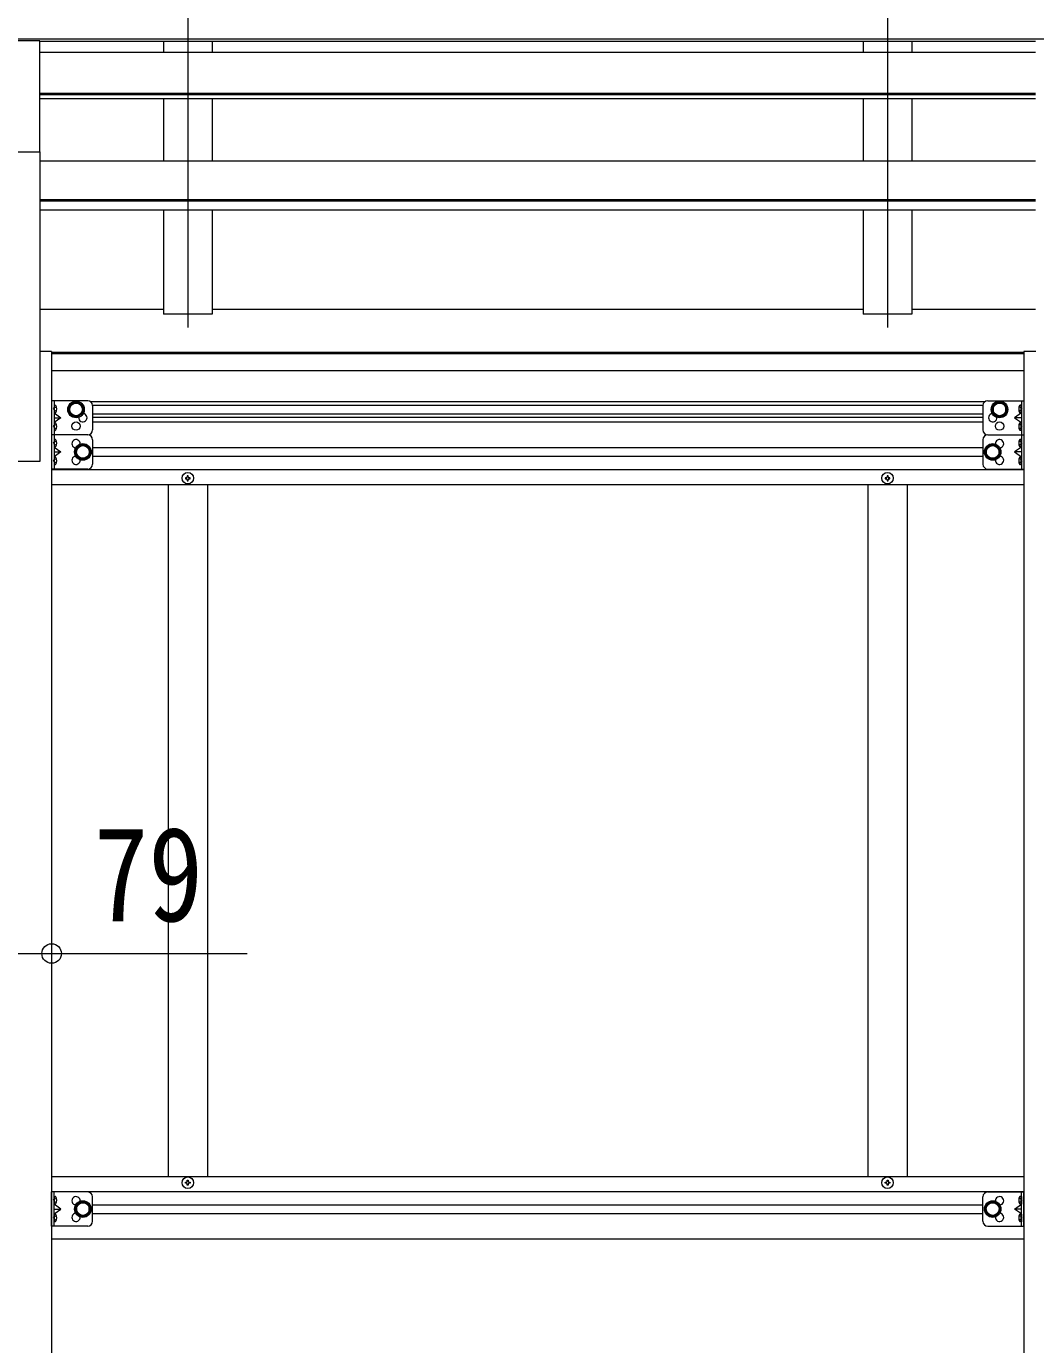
# Model space of a CAD drawing. Units: millimetres at full size; details may follow other scales. Extents: x -5590 to 5652, y -3902 to 3858.
# Drawn here: x 757 to 1790, y -125 to 1225 of the extents above; entities that cross this region are included whole.
import ezdxf
from ezdxf.enums import TextEntityAlignment as Align

# ---------------------------------------------------------------- set-up
doc = ezdxf.new("R2010")
doc.units = ezdxf.units.MM
doc.header["$LTSCALE"] = 20
doc.header["$PDMODE"] = 32
doc.header["$PDSIZE"] = 20
for name, color, linetype, lineweight in [('0-1_本体', 4, 'Continuous', 9), ('0-2_部品', 7, 'Continuous', 9), ('0-8_PARTS2', 2, 'Continuous', 9), ('0-A_寸法', 6, 'Continuous', 9), ('1-1_GLASS', 4, 'Continuous', 9), ('1-2_GLASS_SEAL', 4, 'Continuous', 9)]:
    doc.layers.add(name, color=color, linetype=linetype, lineweight=lineweight)
doc.styles.add('ＭＳ ゴシック', font='')
doc.styles.get('ＭＳ ゴシック').set_extended_font_data('MS Gothic')

msp = doc.modelspace()

# ---------------------------------------------------------------- linework, layer by layer
at = {"layer": '0-1_本体'}
for p, q in [((2347.71, 1211.61), (212.71, 1211.61)), ((1789.71, 1209.23), (770.71, 1209.23)), ((897.21, 1209.17), (897.21, 1197.98)), ((947.21, 1209.17), (947.21, 1197.98)), ((1613.21, 1209.17), (1613.21, 1197.98)), ((1663.21, 1209.17), (1663.21, 1197.98)), ((1789.71, 1197.98), (770.71, 1197.98)), ((1789.71, 1156.05), (770.71, 1156.05)), ((1789.71, 1154.56), (770.71, 1154.56)), ((1789.71, 1150.36), (770.71, 1150.36)), ((897.21, 1150.36), (897.21, 1086.62)), ((947.21, 1150.36), (947.21, 1086.62)), ((1613.21, 1150.36), (1613.21, 1086.62)), ((1663.21, 1150.36), (1663.21, 1086.62)), ((770.81, 1096.18), (770.81, 779.39)), ((1789.7, 1086.62), (770.7, 1086.62)), ((1789.71, 1047.18), (770.71, 1047.18)), ((1789.71, 1045.7), (770.71, 1045.7)), ((1789.71, 1036.45), (770.71, 1036.45)), ((897.21, 1036.45), (897.21, 929.96)), ((947.21, 1036.45), (947.21, 929.96)), ((1613.21, 1036.45), (1613.21, 929.96)), ((1663.21, 1036.45), (1663.21, 929.96)), ((897.21, 934.78), (770.71, 934.78)), ((1613.21, 934.78), (947.21, 934.78)), ((1789.71, 934.78), (1663.21, 934.78)), ((947.21, 929.96), (897.21, 929.96)), ((1663.21, 929.96), (1613.21, 929.96)), ((782.81, 891.96), (770.81, 891.96)), ((782.81, 891.96), (782.81, -1570.5)), ((1777.81, 890.69), (782.81, 890.69)), ((1789.81, 891.96), (1777.81, 891.96)), ((1777.81, 891.96), (1777.81, -1570.5)), ((1777.81, 889.29), (782.81, 889.29)), ((1777.81, 871.92), (782.81, 871.92)), ((770.81, 779.39), (715.81, 779.39))]:
    msp.add_line(p, q, dxfattribs=at)
at = {"layer": '0-2_部品'}
for p, q in [((770.81, 1209.91), (715.81, 1209.91)), ((770.81, 1095.75), (770.81, 1209.91)), ((770.81, 1095.75), (715.81, 1095.75))]:
    msp.add_line(p, q, dxfattribs=at)
at = {"layer": '0-8_PARTS2'}
for p, q in [((922.21, 1323.08), (922.21, 916.29)), ((1638.21, 1323.08), (1638.21, 916.29))]:
    msp.add_line(p, q, dxfattribs=at)
at = {"layer": '0-A_寸法'}
for p, q in [((703.81, 275.55), (782.81, 275.55)), ((782.81, 275.55), (982.81, 275.55))]:
    msp.add_line(p, q, dxfattribs=at)
msp.add_point((782.81, 275.55), dxfattribs=at)
at = {"layer": '1-1_GLASS'}
for p, q in [((822.81, 840.49), (1737.81, 840.49)), ((824.79, 836.99), (1735.84, 836.99)), ((824.81, 827.99), (1735.81, 827.99)), ((824.81, 824.49), (1735.81, 824.49)), ((1735.81, 819.49), (824.81, 819.49)), ((824.81, 793.61), (1735.81, 793.61)), ((824.81, 784.61), (1735.81, 784.61)), ((715.81, 779.49), (770.81, 779.49)), ((782.81, 771.11), (1777.81, 771.11)), ((782.81, 755.61), (1777.81, 755.61)), ((902.21, 755.61), (902.21, 47.99)), ((942.21, 755.61), (942.21, 47.99)), ((1618.21, 755.61), (1618.21, 47.99)), ((1658.21, 755.61), (1658.21, 47.99)), ((782.81, 47.49), (1777.81, 47.49)), ((782.81, 31.99), (1777.81, 31.99)), ((824.81, 18.49), (1735.81, 18.49)), ((824.81, 9.49), (1735.81, 9.49)), ((782.61, -16.51), (1777.81, -16.51))]:
    msp.add_line(p, q, dxfattribs=at)
at = {"layer": '1-2_GLASS_SEAL'}
for p, q in [((782.81, 841.49), (782.81, 806.49)), ((819.81, 841.49), (782.81, 841.49)), ((785.31, 841.49), (785.31, 806.49)), ((785.81, 836.99), (786.61, 836.85)), ((1740.81, 841.49), (1777.81, 841.49)), ((1774.81, 836.99), (1774.01, 836.85)), ((1775.31, 841.49), (1775.31, 806.49)), ((1777.81, 841.49), (1777.81, 806.49)), ((785.81, 828.99), (785.31, 829.08)), ((785.31, 823.99), (792.31, 823.99)), ((785.81, 828.99), (786.61, 829.13)), ((824.81, 836.49), (824.81, 811.49)), ((1735.81, 836.49), (1735.81, 811.49)), ((1775.31, 823.99), (1768.31, 823.99)), ((1774.81, 828.99), (1774.01, 829.13)), ((1774.81, 828.99), (1775.31, 829.08)), ((785.81, 810.99), (785.31, 811.08)), ((785.81, 818.99), (786.61, 818.85)), ((785.81, 810.99), (786.61, 811.13)), ((1774.81, 818.99), (1774.01, 818.85)), ((1774.81, 810.99), (1774.01, 811.13)), ((1774.81, 810.99), (1775.31, 811.08)), ((819.81, 806.49), (782.81, 806.49)), ((782.81, 806.49), (782.81, 771.49)), ((819.81, 806.49), (782.81, 806.49)), ((785.31, 806.49), (785.31, 771.49)), ((785.81, 801.99), (786.61, 801.85)), ((824.81, 801.49), (824.81, 776.49)), ((1735.81, 801.49), (1735.81, 776.49)), ((1740.81, 806.49), (1777.81, 806.49)), ((1740.81, 806.49), (1777.81, 806.49)), ((1774.81, 801.99), (1774.01, 801.85)), ((1775.31, 806.49), (1775.31, 771.49)), ((1777.81, 806.49), (1777.81, 771.49)), ((785.81, 793.99), (785.31, 794.08)), ((785.31, 788.99), (792.31, 788.99)), ((785.81, 793.99), (786.61, 794.13)), ((785.81, 783.99), (786.61, 783.85)), ((1775.31, 788.99), (1768.31, 788.99)), ((1774.81, 793.99), (1774.01, 794.13)), ((1774.81, 783.99), (1774.01, 783.85)), ((1774.81, 793.99), (1775.31, 794.08)), ((819.81, 771.49), (782.81, 771.49)), ((785.81, 775.99), (785.31, 776.08)), ((785.81, 775.99), (786.61, 776.13)), ((1740.81, 771.49), (1777.81, 771.49)), ((1774.81, 775.99), (1774.01, 776.13)), ((1774.81, 775.99), (1775.31, 776.08)), ((920.71, 762.61), (919.71, 762.61)), ((923.71, 761.61), (924.71, 761.61)), ((1636.71, 762.61), (1635.71, 762.61)), ((1639.71, 761.61), (1640.71, 761.61)), ((920.71, 40.49), (919.71, 40.49)), ((923.71, 41.49), (924.71, 41.49)), ((1636.71, 40.49), (1635.71, 40.49)), ((1639.71, 41.49), (1640.71, 41.49)), ((782.81, -3.51), (782.81, 31.49)), ((819.81, 31.49), (782.81, 31.49)), ((785.31, -3.51), (785.31, 31.49)), ((785.81, 26.99), (786.61, 26.85)), ((1740.81, 31.49), (1777.81, 31.49)), ((1774.81, 26.99), (1774.01, 26.85)), ((1775.31, -3.51), (1775.31, 31.49)), ((1777.81, -3.51), (1777.81, 31.49)), ((785.81, 18.99), (785.31, 19.08)), ((785.31, 13.99), (792.31, 13.99)), ((785.81, 18.99), (786.61, 19.13)), ((824.81, 1.49), (824.81, 26.49)), ((1735.81, 1.49), (1735.81, 26.49)), ((1775.31, 13.99), (1768.31, 13.99)), ((1774.81, 18.99), (1774.01, 19.13)), ((1774.81, 18.99), (1775.31, 19.08)), ((785.81, 0.99), (785.31, 1.08)), ((785.81, 8.99), (786.61, 8.85)), ((785.81, 0.99), (786.61, 1.13)), ((1774.81, 8.99), (1774.01, 8.85)), ((1774.81, 0.99), (1774.01, 1.13)), ((1774.81, 0.99), (1775.31, 1.08)), ((819.81, -3.51), (782.81, -3.51)), ((1740.81, -3.51), (1777.81, -3.51))]:
    msp.add_line(p, q, dxfattribs=at)
for points in [[(785.81, 828.99), (785.81, 836.99), (785.31, 836.9), (785.31, 829.08)], [(1774.81, 828.99), (1774.81, 836.99), (1775.31, 836.9), (1775.31, 829.08)], [(784.93, 832.99), (785.56, 834.18), (787.79, 835.29)], [(784.93, 832.99), (785.56, 831.81), (787.79, 830.69)], [(785.31, 828.99), (792.31, 823.99), (785.31, 818.99)], [(1775.31, 828.99), (1768.31, 823.99), (1775.31, 818.99)], [(1775.69, 832.99), (1775.06, 834.18), (1772.83, 835.29)], [(1775.69, 832.99), (1775.06, 831.81), (1772.83, 830.69)], [(784.93, 814.99), (785.56, 816.18), (787.79, 817.29)], [(784.93, 814.99), (785.56, 813.81), (787.79, 812.69)], [(785.81, 810.99), (785.81, 818.99), (785.31, 818.9), (785.31, 811.08)], [(1775.69, 814.99), (1775.06, 816.18), (1772.83, 817.29)], [(1775.69, 814.99), (1775.06, 813.81), (1772.83, 812.69)], [(1774.81, 810.99), (1774.81, 818.99), (1775.31, 818.9), (1775.31, 811.08)], [(784.93, 797.99), (785.56, 799.18), (787.79, 800.29)], [(784.93, 797.99), (785.56, 796.81), (787.79, 795.69)], [(785.81, 793.99), (785.81, 801.99), (785.31, 801.9), (785.31, 794.08)], [(1775.69, 797.99), (1775.06, 799.18), (1772.83, 800.29)], [(1775.69, 797.99), (1775.06, 796.81), (1772.83, 795.69)], [(1774.81, 793.99), (1774.81, 801.99), (1775.31, 801.9), (1775.31, 794.08)], [(785.31, 793.99), (792.31, 788.99), (785.31, 783.99)], [(785.81, 775.99), (785.81, 783.99), (785.31, 783.9), (785.31, 776.08)], [(1775.31, 793.99), (1768.31, 788.99), (1775.31, 783.99)], [(1774.81, 775.99), (1774.81, 783.99), (1775.31, 783.9), (1775.31, 776.08)], [(784.93, 779.99), (785.56, 781.18), (787.79, 782.29)], [(784.93, 779.99), (785.56, 778.81), (787.79, 777.69)], [(1775.69, 779.99), (1775.06, 781.18), (1772.83, 782.29)], [(1775.69, 779.99), (1775.06, 778.81), (1772.83, 777.69)], [(919.71, 762.61), (919.71, 761.61), (920.71, 761.61)], [(922.71, 763.61), (922.71, 764.61), (921.71, 764.61), (921.71, 763.61)], [(921.71, 760.61), (921.71, 759.61), (922.71, 759.61), (922.71, 760.61)], [(924.71, 761.61), (924.71, 762.61), (923.71, 762.61)], [(1635.71, 762.61), (1635.71, 761.61), (1636.71, 761.61)], [(1638.71, 763.61), (1638.71, 764.61), (1637.71, 764.61), (1637.71, 763.61)], [(1637.71, 760.61), (1637.71, 759.61), (1638.71, 759.61), (1638.71, 760.61)], [(1640.71, 761.61), (1640.71, 762.61), (1639.71, 762.61)], [(919.71, 40.49), (919.71, 41.49), (920.71, 41.49)], [(921.71, 42.49), (921.71, 43.49), (922.71, 43.49), (922.71, 42.49)], [(924.71, 41.49), (924.71, 40.49), (923.71, 40.49)], [(1635.71, 40.49), (1635.71, 41.49), (1636.71, 41.49)], [(1637.71, 42.49), (1637.71, 43.49), (1638.71, 43.49), (1638.71, 42.49)], [(1640.71, 41.49), (1640.71, 40.49), (1639.71, 40.49)], [(785.81, 18.99), (785.81, 26.99), (785.31, 26.9), (785.31, 19.08)], [(922.71, 39.49), (922.71, 38.49), (921.71, 38.49), (921.71, 39.49)], [(1638.71, 39.49), (1638.71, 38.49), (1637.71, 38.49), (1637.71, 39.49)], [(1774.81, 18.99), (1774.81, 26.99), (1775.31, 26.9), (1775.31, 19.08)], [(784.93, 22.99), (785.56, 24.18), (787.79, 25.29)], [(784.93, 22.99), (785.56, 21.81), (787.79, 20.69)], [(785.31, 8.99), (792.31, 13.99), (785.31, 18.99)], [(1775.31, 8.99), (1768.31, 13.99), (1775.31, 18.99)], [(1775.69, 22.99), (1775.06, 24.18), (1772.83, 25.29)], [(1775.69, 22.99), (1775.06, 21.81), (1772.83, 20.69)], [(784.93, 4.99), (785.56, 6.18), (787.79, 7.29)], [(784.93, 4.99), (785.56, 3.81), (787.79, 2.69)], [(785.81, 0.99), (785.81, 8.99), (785.31, 8.9), (785.31, 1.08)], [(1775.69, 4.99), (1775.06, 6.18), (1772.83, 7.29)], [(1775.69, 4.99), (1775.06, 3.81), (1772.83, 2.69)], [(1774.81, 0.99), (1774.81, 8.99), (1775.31, 8.9), (1775.31, 1.08)]]:
    msp.add_lwpolyline(points, dxfattribs=at)
for points in [[(807.81, 824.99), (801.31, 828.74), (801.31, 836.25), (807.81, 840), (814.31, 836.25), (814.31, 828.74)], [(1752.81, 824.99), (1759.31, 828.74), (1759.31, 836.25), (1752.81, 840), (1746.31, 836.25), (1746.31, 828.74)], [(814.81, 781.49), (808.31, 785.24), (808.31, 792.75), (814.81, 796.5), (821.31, 792.75), (821.31, 785.24)], [(1745.81, 781.49), (1752.31, 785.24), (1752.31, 792.75), (1745.81, 796.5), (1739.31, 792.75), (1739.31, 785.24)], [(814.81, 21.5), (808.31, 17.75), (808.31, 10.24), (814.81, 6.49), (821.31, 10.24), (821.31, 17.75)], [(1745.81, 21.5), (1752.31, 17.75), (1752.31, 10.24), (1745.81, 6.49), (1739.31, 10.24), (1739.31, 17.75)]]:
    msp.add_lwpolyline(points, close=True, dxfattribs=at)
for centre, radius in [((807.81, 832.49), 8.5), ((807.81, 832.49), 7.5), ((807.81, 832.49), 6.5), ((1752.81, 832.49), 8.5), ((1752.81, 832.49), 7.5), ((1752.81, 832.49), 6.5), ((807.81, 815.49), 4.25), ((1752.81, 815.49), 4.25), ((814.81, 788.99), 8.5), ((814.81, 788.99), 7.5), ((1745.81, 788.99), 8.5), ((1745.81, 788.99), 7.5), ((814.81, 788.99), 6.5), ((1745.81, 788.99), 6.5), ((922.21, 762.11), 5.9), ((1638.21, 762.11), 5.9), ((922.21, 40.99), 5.9), ((1638.21, 40.99), 5.9), ((814.81, 13.99), 8.5), ((814.81, 13.99), 7.5), ((814.81, 13.99), 6.5), ((1745.81, 13.99), 8.5), ((1745.81, 13.99), 7.5), ((1745.81, 13.99), 6.5)]:
    msp.add_circle(centre, radius, dxfattribs=at)
for centre, radius, start, end in [((786.46, 835.96), 0.9, 32.05588, 80), ((819.81, 836.49), 5, 0, 90), ((1740.81, 836.49), 5, 90, 180), ((1774.16, 835.96), 0.9, 100, 147.94412), ((786.46, 830.02), 0.9, 280, 327.94412), ((781.71, 832.99), 6.5, 327.94412, 32.05588), ((814.81, 823.99), 4.25, 173.70569, 85.23923), ((1745.81, 823.99), 4.25, 94.76077, 6.29431), ((1778.91, 832.99), 6.5, 147.94412, 212.05588), ((1774.16, 830.02), 0.9, 212.05588, 260), ((786.46, 817.96), 0.9, 32.05588, 80), ((786.46, 812.02), 0.9, 280, 327.94412), ((781.71, 814.99), 6.5, 327.94412, 32.05588), ((819.81, 811.49), 5, 270, 0), ((1740.81, 811.49), 5, 180, 270), ((1778.91, 814.99), 6.5, 147.94412, 212.05588), ((1774.16, 817.96), 0.9, 100, 147.94412), ((1774.16, 812.02), 0.9, 212.05588, 260), ((786.46, 800.96), 0.9, 32.05588, 80), ((781.71, 797.99), 6.5, 327.94412, 32.05588), ((807.81, 797.49), 4.25, 353.70569, 265.23923), ((819.81, 801.49), 5, 0, 90), ((1740.81, 801.49), 5, 90, 180), ((1752.81, 797.49), 4.25, 274.76077, 186.29431), ((1778.91, 797.99), 6.5, 147.94412, 212.05588), ((1774.16, 800.96), 0.9, 100, 147.94412), ((786.46, 795.02), 0.9, 280, 327.94412), ((786.46, 782.96), 0.9, 32.05588, 80), ((781.71, 779.99), 6.5, 327.94412, 32.05588), ((807.81, 780.49), 4.25, 94.76077, 6.29431), ((1752.81, 780.49), 4.25, 173.70569, 85.23923), ((1778.91, 779.99), 6.5, 147.94412, 212.05588), ((1774.16, 795.02), 0.9, 212.05588, 260), ((1774.16, 782.96), 0.9, 100, 147.94412), ((786.46, 777.02), 0.9, 280, 327.94412), ((819.81, 776.49), 5, 270, 0), ((1740.81, 776.49), 5, 180, 270), ((1774.16, 777.02), 0.9, 212.05588, 260), ((920.71, 763.61), 1, 270, 0), ((920.71, 760.61), 1, 0, 90), ((923.71, 763.61), 1, 180, 270), ((923.71, 760.61), 1, 90, 180), ((1636.71, 763.61), 1, 270, 0), ((1636.71, 760.61), 1, 0, 90), ((1639.71, 763.61), 1, 180, 270), ((1639.71, 760.61), 1, 90, 180), ((920.71, 42.49), 1, 270, 0), ((920.71, 39.49), 1, 0, 90), ((923.71, 42.49), 1, 180, 270), ((923.71, 39.49), 1, 90, 180), ((1636.71, 42.49), 1, 270, 0), ((1636.71, 39.49), 1, 0, 90), ((1639.71, 42.49), 1, 180, 270), ((1639.71, 39.49), 1, 90, 180), ((819.81, 26.49), 5, 0, 90), ((1740.81, 26.49), 5, 90, 180), ((786.46, 25.96), 0.9, 32.05588, 80), ((786.46, 20.02), 0.9, 280, 327.94412), ((781.71, 22.99), 6.5, 327.94412, 32.05588), ((807.81, 22.49), 4.25, 353.70569, 265.23923), ((1752.81, 22.49), 4.25, 274.76077, 186.29431), ((1778.91, 22.99), 6.5, 147.94412, 212.05588), ((1774.16, 25.96), 0.9, 100, 147.94412), ((1774.16, 20.02), 0.9, 212.05588, 260), ((786.46, 7.96), 0.9, 32.05588, 80), ((786.46, 2.02), 0.9, 280, 327.94412), ((781.71, 4.99), 6.5, 327.94412, 32.05588), ((807.81, 5.49), 4.25, 94.76077, 6.29431), ((819.81, 1.49), 5, 270, 0), ((1740.81, 1.49), 5, 180, 270), ((1752.81, 5.49), 4.25, 173.70569, 85.23923), ((1778.91, 4.99), 6.5, 147.94412, 212.05588), ((1774.16, 7.96), 0.9, 100, 147.94412), ((1774.16, 2.02), 0.9, 212.05588, 260)]:
    msp.add_arc(centre, radius, start, end, dxfattribs=at)

# ---------------------------------------------------------------- texts
at = {"layer": '0-A_寸法', "color": 7, "style": 'ＭＳ ゴシック', "width": 0.85}
msp.add_text('79', height=96.77, dxfattribs=at).set_placement((825.81, 279.55), align=Align.BOTTOM_LEFT)

doc.saveas('drawing.dxf')
